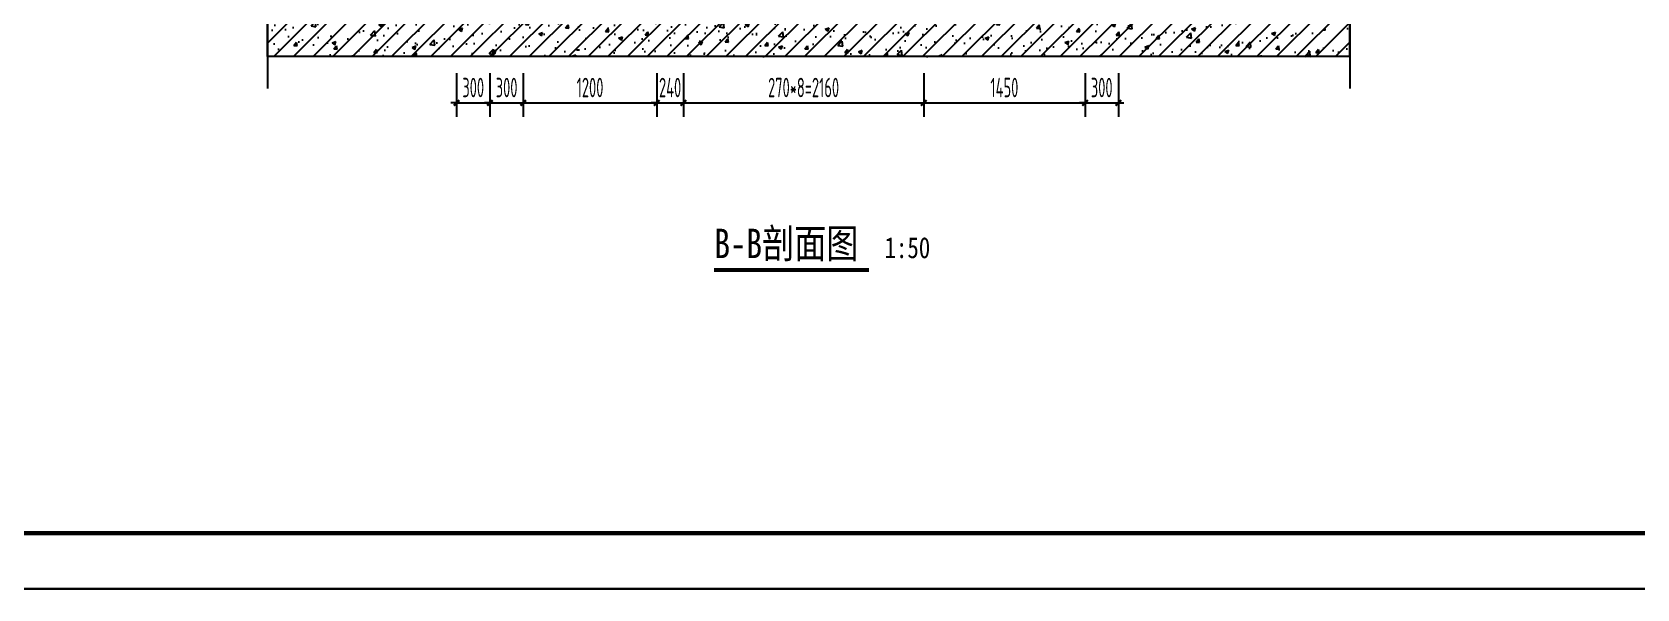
# Model space of a CAD drawing. Extents: x -473190 to 2138458, y -81875 to 2633646.
# Drawn here: x 1314403 to 1328830, y -52175 to -47174 of the extents above; entities that cross this region are included whole.
import ezdxf

# ---------------------------------------------------------------- set-up
doc = ezdxf.new("R2010")
doc.units = 0
doc.header["$LTSCALE"] = 1000
for name, color, linetype in [('DIM_SYMB', 3, 'Continuous'), ('ECA_TK', 7, 'Continuous'), ('PUB_DIM', 3, 'Continuous'), ('PUB_HATCH', 8, 'Continuous'), ('PUB_TEXT', 7, 'Continuous'), ('RF-QT', 30, 'Continuous'), ('tk', 7, 'Continuous')]:
    doc.layers.add(name, color=color, linetype=linetype)
doc.styles.add('_TCH_DIM_T3', font='tssdeng.shx', dxfattribs={"width": 0.564706, "bigfont": '@@@tssdchn.shx'})
doc.styles.add('TYDG_01', font='', dxfattribs={"width": 0.8})
doc.styles.get('TYDG_01').set_extended_font_data('SimSun')
doc.dimstyles.new('_TCH_ARCH&&50', dxfattribs={"dimtxt": 175, "dimasz": 50, "dimexe": 125, "dimexo": 150, "dimgap": 50, "dimtad": 1, "dimdec": 0, "dimzin": 0, "dimdsep": 46, "dimtxsty": '_TCH_DIM_T3', "dimblk": 'ARCHTICK', "dimcen": 0.09, "dimclrt": 7, "dimazin": 2, "dimtfac": 1, "dimtdec": 0, "dimtix": 1, "dimtmove": 2, "dimatfit": 3, "dimfxl": 0, "dimtolj": 1, "dimtzin": 0, "dimarcsym": 0})
pattern_1 = [(45, (-477544.96, -71625.69), (-88.388348, 88.388348), []), (50, (-477544.96, -71625.7), (358.63009, -31.376067), [37.5, -412.5]), (355, (-477544.96, -71625.7), (-69.37567, 376.09607), [30, -330]), (100.4514, (-477515.08, -71628.3), (289.25469, 344.71977), [31.870095, -350.571056]), (46.1842, (-477544.96, -71525.7), (533.62052, -82.75951), [56.25, -618.75]), (96.6356, (-477500.5, -71532.6), (467.33135, 487.05894), [47.80514, -525.8565]), (351.1842, (-477544.96, -71525.7), (467.33097, 487.0593), [45, -495]), (21, (-477494.96, -71550.7), (298.453526, -201.309445), [37.5, -412.5]), (326, (-477494.96, -71550.7), (121.657666, 362.57502), [30, -330]), (71.4514, (-477470.1, -71567.47), (420.111314, 161.26525), [31.870095, -350.571056]), (37.5, (-477544.96, -71625.69), (6.079928, 166.446927), [0, -326, 0, -335, 0, -331.25]), (7.5, (-477544.96, -71625.69), (131.534769, 197.205856), [0, -191, 0, -318.5, 0, -126.25]), (327.5, (-477656.46, -71625.69), (266.911218, -11.277436), [0, -125, 0, -390, 0, -517.5]), (317.5, (-477706.46, -71625.7), (291.593085, 50.05249), [0, -162.5, 0, -259, 0, -367.5])]

# ---------------------------------------------------------------- blocks, each defined once
blk = doc.blocks.new('10B_A1E图框')
at = {"layer": 'ECA_TK'}
blk.add_lwpolyline([(0, 0), (841, 0), (841, 594), (0, 594)], close=True, dxfattribs=at)
at = {"layer": 'ECA_TK', "const_width": 0.8}
blk.add_lwpolyline([(831, 10), (831, 584), (18, 584), (18, 10)], close=True, dxfattribs=at)
blk = doc.blocks.new('_ArchTick')
at = {"color": 0, "linetype": 'ByBlock', "const_width": 0.4}
blk.add_lwpolyline([(-0.5, -0.5), (0.5, 0.5)], dxfattribs=at)
blk = doc.blocks.new('*D3127')
at = {"layer": 'Defpoints', "color": 0, "transparency": 16777216}
for p in [(1323869, -47394), (1324169, -47394), (1324169, -47810)]:
    blk.add_point(p, dxfattribs=at)
at = {"layer": 'PUB_DIM', "color": 0, "lineweight": -2, "transparency": 16777216}
for p, q in [((1323869, -47544), (1323869, -47935)), ((1324169, -47544), (1324169, -47935)), ((1323869, -47810), (1323819, -47810)), ((1323869, -47810), (1324169, -47810)), ((1324169, -47810), (1324219, -47810))]:
    blk.add_line(p, q, dxfattribs=at)
at = {"layer": 'PUB_DIM', "color": 0, "lineweight": -2, "transparency": 16777216, "xscale": 50, "yscale": 50, "zscale": 50}
blk.add_blockref('_ArchTick', (1323869, -47810), dxfattribs=at)
at = {"layer": 'PUB_DIM', "color": 0, "lineweight": -2, "transparency": 16777216, "xscale": 50, "yscale": 50, "zscale": 50, "rotation": 180}
blk.add_blockref('_ArchTick', (1324169, -47810), dxfattribs=at)
at = {"layer": 'PUB_DIM', "color": 7, "transparency": 16777216, "insert": (1324019, -47672), "char_height": 175, "attachment_point": 5, "style": '_TCH_DIM_T3'}
blk.add_mtext('\\A1;300', dxfattribs=at)
blk = doc.blocks.new('*D3128')
at = {"layer": 'Defpoints', "color": 0, "transparency": 16777216}
for p in [(1322419, -47394), (1323869, -47394), (1323869, -47810)]:
    blk.add_point(p, dxfattribs=at)
at = {"layer": 'PUB_DIM', "color": 0, "lineweight": -2, "transparency": 16777216}
for p, q in [((1322419, -47544), (1322419, -47935)), ((1323869, -47544), (1323869, -47935)), ((1322419, -47810), (1323869, -47810))]:
    blk.add_line(p, q, dxfattribs=at)
at = {"layer": 'PUB_DIM', "color": 0, "lineweight": -2, "transparency": 16777216, "xscale": 50, "yscale": 50, "zscale": 50, "rotation": 180}
blk.add_blockref('_ArchTick', (1322419, -47810), dxfattribs=at)
at = {"layer": 'PUB_DIM', "color": 0, "lineweight": -2, "transparency": 16777216, "xscale": 50, "yscale": 50, "zscale": 50}
blk.add_blockref('_ArchTick', (1323869, -47810), dxfattribs=at)
at = {"layer": 'PUB_DIM', "color": 7, "transparency": 16777216, "insert": (1323144, -47672), "char_height": 175, "attachment_point": 5, "style": '_TCH_DIM_T3'}
blk.add_mtext('\\A1;1450', dxfattribs=at)
blk = doc.blocks.new('*D3129')
at = {"layer": 'Defpoints', "color": 0, "transparency": 16777216}
for p in [(1320259, -47394), (1322419, -47394), (1322419, -47810)]:
    blk.add_point(p, dxfattribs=at)
at = {"layer": 'PUB_DIM', "color": 0, "lineweight": -2, "transparency": 16777216}
for p, q in [((1320259, -47544), (1320259, -47935)), ((1322419, -47544), (1322419, -47935)), ((1320259, -47810), (1322419, -47810))]:
    blk.add_line(p, q, dxfattribs=at)
at = {"layer": 'PUB_DIM', "color": 0, "lineweight": -2, "transparency": 16777216, "xscale": 50, "yscale": 50, "zscale": 50, "rotation": 180}
blk.add_blockref('_ArchTick', (1320259, -47810), dxfattribs=at)
at = {"layer": 'PUB_DIM', "color": 0, "lineweight": -2, "transparency": 16777216, "xscale": 50, "yscale": 50, "zscale": 50}
blk.add_blockref('_ArchTick', (1322419, -47810), dxfattribs=at)
at = {"layer": 'PUB_DIM', "color": 7, "transparency": 16777216, "insert": (1321339, -47672), "char_height": 175, "attachment_point": 5, "style": '_TCH_DIM_T3'}
blk.add_mtext('\\A1;270*8=2160', dxfattribs=at)
blk = doc.blocks.new('*D3130')
at = {"layer": 'Defpoints', "color": 0, "transparency": 16777216}
for p in [(1320019, -47394), (1320259, -47394), (1320259, -47810)]:
    blk.add_point(p, dxfattribs=at)
at = {"layer": 'PUB_DIM', "color": 0, "lineweight": -2, "transparency": 16777216}
for p, q in [((1320019, -47544), (1320019, -47935)), ((1320259, -47544), (1320259, -47935)), ((1320019, -47810), (1319969, -47810)), ((1320019, -47810), (1320259, -47810)), ((1320259, -47810), (1320309, -47810))]:
    blk.add_line(p, q, dxfattribs=at)
at = {"layer": 'PUB_DIM', "color": 0, "lineweight": -2, "transparency": 16777216, "xscale": 50, "yscale": 50, "zscale": 50}
blk.add_blockref('_ArchTick', (1320019, -47810), dxfattribs=at)
at = {"layer": 'PUB_DIM', "color": 0, "lineweight": -2, "transparency": 16777216, "xscale": 50, "yscale": 50, "zscale": 50, "rotation": 180}
blk.add_blockref('_ArchTick', (1320259, -47810), dxfattribs=at)
at = {"layer": 'PUB_DIM', "color": 7, "transparency": 16777216, "insert": (1320139, -47672), "char_height": 175, "attachment_point": 5, "style": '_TCH_DIM_T3'}
blk.add_mtext('\\A1;240', dxfattribs=at)
blk = doc.blocks.new('*D3131')
at = {"layer": 'Defpoints', "color": 0, "transparency": 16777216}
for p in [(1318819, -47394), (1320019, -47394), (1320019, -47810)]:
    blk.add_point(p, dxfattribs=at)
at = {"layer": 'PUB_DIM', "color": 0, "lineweight": -2, "transparency": 16777216}
for p, q in [((1318819, -47544), (1318819, -47935)), ((1320019, -47544), (1320019, -47935)), ((1318819, -47810), (1320019, -47810))]:
    blk.add_line(p, q, dxfattribs=at)
at = {"layer": 'PUB_DIM', "color": 0, "lineweight": -2, "transparency": 16777216, "xscale": 50, "yscale": 50, "zscale": 50, "rotation": 180}
blk.add_blockref('_ArchTick', (1318819, -47810), dxfattribs=at)
at = {"layer": 'PUB_DIM', "color": 0, "lineweight": -2, "transparency": 16777216, "xscale": 50, "yscale": 50, "zscale": 50}
blk.add_blockref('_ArchTick', (1320019, -47810), dxfattribs=at)
at = {"layer": 'PUB_DIM', "color": 7, "transparency": 16777216, "insert": (1319419, -47672), "char_height": 175, "attachment_point": 5, "style": '_TCH_DIM_T3'}
blk.add_mtext('\\A1;1200', dxfattribs=at)
blk = doc.blocks.new('*D3132')
at = {"layer": 'Defpoints', "color": 0, "transparency": 16777216}
for p in [(1318519, -47394), (1318819, -47394), (1318819, -47810)]:
    blk.add_point(p, dxfattribs=at)
at = {"layer": 'PUB_DIM', "color": 0, "lineweight": -2, "transparency": 16777216}
for p, q in [((1318519, -47544), (1318519, -47935)), ((1318819, -47544), (1318819, -47935)), ((1318519, -47810), (1318469, -47810)), ((1318519, -47810), (1318819, -47810)), ((1318819, -47810), (1318869, -47810))]:
    blk.add_line(p, q, dxfattribs=at)
at = {"layer": 'PUB_DIM', "color": 0, "lineweight": -2, "transparency": 16777216, "xscale": 50, "yscale": 50, "zscale": 50}
blk.add_blockref('_ArchTick', (1318519, -47810), dxfattribs=at)
at = {"layer": 'PUB_DIM', "color": 0, "lineweight": -2, "transparency": 16777216, "xscale": 50, "yscale": 50, "zscale": 50, "rotation": 180}
blk.add_blockref('_ArchTick', (1318819, -47810), dxfattribs=at)
at = {"layer": 'PUB_DIM', "color": 7, "transparency": 16777216, "insert": (1318669, -47672), "char_height": 175, "attachment_point": 5, "style": '_TCH_DIM_T3'}
blk.add_mtext('\\A1;300', dxfattribs=at)
blk = doc.blocks.new('*D3133')
at = {"layer": 'Defpoints', "color": 0, "transparency": 16777216}
for p in [(1318219, -47394), (1318519, -47394), (1318519, -47810)]:
    blk.add_point(p, dxfattribs=at)
at = {"layer": 'PUB_DIM', "color": 0, "lineweight": -2, "transparency": 16777216}
for p, q in [((1318219, -47544), (1318219, -47935)), ((1318519, -47544), (1318519, -47935)), ((1318219, -47810), (1318169, -47810)), ((1318219, -47810), (1318519, -47810)), ((1318519, -47810), (1318569, -47810))]:
    blk.add_line(p, q, dxfattribs=at)
at = {"layer": 'PUB_DIM', "color": 0, "lineweight": -2, "transparency": 16777216, "xscale": 50, "yscale": 50, "zscale": 50}
blk.add_blockref('_ArchTick', (1318219, -47810), dxfattribs=at)
at = {"layer": 'PUB_DIM', "color": 0, "lineweight": -2, "transparency": 16777216, "xscale": 50, "yscale": 50, "zscale": 50, "rotation": 180}
blk.add_blockref('_ArchTick', (1318519, -47810), dxfattribs=at)
at = {"layer": 'PUB_DIM', "color": 7, "transparency": 16777216, "insert": (1318369, -47672), "char_height": 175, "attachment_point": 5, "style": '_TCH_DIM_T3'}
blk.add_mtext('\\A1;300', dxfattribs=at)

msp = doc.modelspace()

# ---------------------------------------------------------------- hatches: boundary and pattern name
at = {"layer": 'PUB_HATCH'}
h = msp.add_hatch(dxfattribs=at)
h.set_pattern_fill('钢筋混凝土', color=256, scale=50, style=0)
h.set_pattern_definition(pattern_1)
h.paths.add_polyline_path([(1318369.4, -47127.1), (1318219.4, -46993.8), (1316519.2, -46993.8), (1316519.2, -47393.8), (1318369.4, -47393.8)])
h = msp.add_hatch(dxfattribs=at)
h.set_pattern_fill('钢筋混凝土', color=256, scale=50, style=0)
h.set_pattern_definition(pattern_1)
h.paths.add_polyline_path([(1324019.4, -47127.1), (1323869.4, -46993.8), (1318519.4, -46993.8), (1318369.4, -47127.1), (1318369.4, -47393.8), (1324019.4, -47393.8)])
h = msp.add_hatch(dxfattribs=at)
h.set_pattern_fill('钢筋混凝土', color=256, scale=50, style=0)
h.set_pattern_definition(pattern_1)
h.paths.add_polyline_path([(1326250.5, -46993.8), (1324169.4, -46993.8), (1324019.4, -47127.1), (1324019.4, -47393.8), (1326250.5, -47393.8)])

# ---------------------------------------------------------------- linework, layer by layer
at = {"layer": 'DIM_SYMB'}
for points in [[(1326250.5, -40066.2), (1326250.5, -43817.5), (1326355.5, -43855.7), (1326145.5, -43892.7), (1326250.5, -43930), (1326250.5, -47681.2)], [(1316519.2, -40167.1), (1316519.2, -43867.9), (1316624.2, -43906.1), (1316414.2, -43943.2), (1316519.2, -43980.4), (1316519.2, -47681.2)]]:
    msp.add_lwpolyline(points, dxfattribs=at)
at = {"layer": 'DIM_SYMB', "lineweight": -3, "const_width": 35}
msp.add_lwpolyline([(1320534.5, -49311.3), (1321926.6, -49311.3)], dxfattribs=at)
at = {"layer": 'RF-QT'}
for p, q in [((1316519.2, -47393.8), (1316519.2, -46993.8)), ((1326250.5, -47393.8), (1326250.5, -46993.8)), ((1318369.4, -47393.8), (1316519.2, -47393.8)), ((1324019.4, -47393.8), (1318369.4, -47393.8)), ((1326250.5, -47393.8), (1324019.4, -47393.8))]:
    msp.add_line(p, q, dxfattribs=at)

# ---------------------------------------------------------------- block references
at = {"layer": 'tk', "xscale": 50, "yscale": 50, "zscale": 50}
for p in [(1306263.1, -52174.7), (1306263.1, -81874.6)]:
    msp.add_blockref('10B_A1E图框', p, dxfattribs=at)

# ---------------------------------------------------------------- texts
at = {"layer": 'PUB_TEXT', "style": 'TYDG_01', "width": 0.8}
for s, height, p in [('B-B剖面图', 264.35, (1320534.5, -49204.4)), ('1:50', 188.82, (1322066.6, -49204.4))]:
    msp.add_text(s, height=height, dxfattribs=at).set_placement(p)

# ---------------------------------------------------------------- dimensions: what is measured, and where the dimension line sits
at = {"layer": 'PUB_DIM'}
for p1, p2, picture, middle in [((1318219.4, -47393.8), (1318519.4, -47393.8), '*D3133', (1318369.4, -47672.3)), ((1318519.4, -47393.8), (1318819.4, -47393.8), '*D3132', (1318669.4, -47672.3)), ((1318819.4, -47393.8), (1320019.4, -47393.8), '*D3131', (1319419.4, -47672.3)), ((1320019.4, -47393.8), (1320259.4, -47393.8), '*D3130', (1320139.4, -47672.3)), ((1322419.4, -47393.8), (1323869.4, -47393.8), '*D3128', (1323144.4, -47672.3)), ((1323869.4, -47393.8), (1324169.4, -47393.8), '*D3127', (1324019.4, -47672.3))]:
    dim = msp.add_aligned_dim(p1=p1, p2=p2, distance=-416, dimstyle='_TCH_ARCH&&50', dxfattribs=at)
    dim.commit()
    dim.dimension.update_dxf_attribs({"geometry": picture, "text_midpoint": middle})
dim = msp.add_aligned_dim(p1=(1320259.4, -47393.8), p2=(1322419.4, -47393.8), distance=-416, text='270*8=2160', dimstyle='_TCH_ARCH&&50', dxfattribs=at)
dim.commit()
dim.dimension.update_dxf_attribs({"geometry": '*D3129', "text_midpoint": (1321339.4, -47672.3)})

doc.saveas('drawing.dxf')
